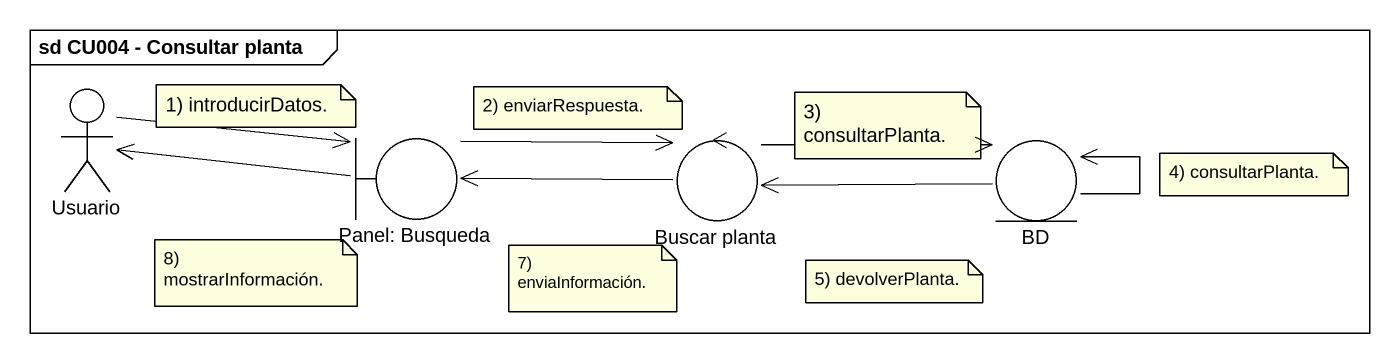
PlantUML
@startuml
mainframe sd CU004 - Consultar planta
actor Usuario
boundary "Panel: Busqueda" as Panel_Busqueda
control "Buscar planta" as Buscar_planta
entity BD
Usuario -right-> Panel_Busqueda
Panel_Busqueda -left-> Usuario
Panel_Busqueda -right-> Buscar_planta
Buscar_planta -left-> Panel_Busqueda
Buscar_planta -right-> BD
BD -left-> Buscar_planta
BD --> BD
note as N1
  1) introducirDatos.
end note
note as N2
  2) enviarRespuesta.
end note
note as N3
  3) consultarPlanta.
end note
note as N4
  4) consultarPlanta.
end note
note as N5
  8) mostrarInformación.
end note
note as N6
  7) enviaInformación.
end note
note as N7
  5) devolverPlanta.
end note
@enduml
